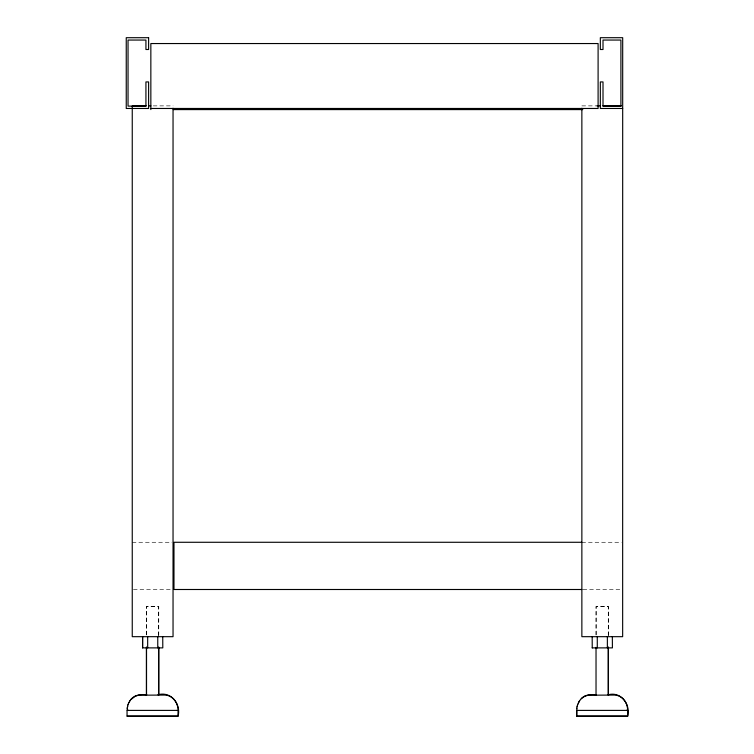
<?xml version="1.0" encoding="UTF-8"?>
<svg xmlns="http://www.w3.org/2000/svg" width="754" height="754" viewBox="0 0 754 754"><rect width="100%" height="100%" fill="white"/><g stroke="black" fill="none" stroke-linecap="round" stroke-linejoin="round"><path stroke-width="0.57" stroke-dasharray="3.77 2.83" d="M153.232 105.88L173.043 105.88M581.862 105.88L597.017 105.88M132.252 542.277L171.874 542.277M581.862 542.277L621.485 542.277M133.42 589.496L171.874 589.496M583.031 589.496L621.485 589.496M608.374 635.415L608.374 606.32L596.141 606.32L596.141 635.415M608.271 635.707L608.271 606.602L596.028 606.602L596.028 635.707M158.764 635.415L158.764 606.32L146.53 606.32L146.53 635.415M158.66 635.707L158.66 606.602L146.417 606.602L146.417 635.707"/><path stroke-width="1.13" d="M576.876 708.119L576.763 716.017L627.752 716.017C630.589 704.227 620.976 691.23 608.167 694.783M127.162 708.402L128.161 704.245M127.605 706.149L127.153 710.117L128.02 710.117M576.772 708.402L577.215 706.149M577.112 706.432L577.771 704.245M128.057 704.538L128.934 702.455M577.668 704.538L579.506 700.786M128.821 702.737L129.895 700.786M578.431 702.737L580.646 699.278M129.782 701.069C133.043 695.018 140.564 693.991 146.738 694.783M130.932 699.561L135.23 696.234L138.576 695.197L164.777 695.065C171.884 695.056 177.313 701.672 177.916 708.402M580.542 699.561C584.011 694.557 590.674 694.33 596.141 694.783M581.843 698.232L584.84 696.234L588.186 695.197L614.387 695.065C621.494 695.056 626.923 701.672 627.526 708.402M146.238 105.88L132.252 105.88L132.252 636.678L173.043 636.678L173.043 108.237M148.566 105.88L150.904 105.88M597.017 105.88L600.514 105.88M602.842 105.88L621.485 105.88M150.847 108.472L598.101 108.472L598.101 43.544L150.847 43.544L150.847 109.594M622.691 108.472L600.335 108.472L600.335 81.932L603.011 81.932L603.011 106.116L620.91 106.116L620.91 40.056L603.011 40.056L603.011 49.5L600.335 49.5L600.335 37.7L622.691 37.7L622.653 636.678L581.862 636.678L581.862 108.237M173.213 109.594L582.795 109.594M581.862 542.277L173.976 542.277L173.976 589.496L581.862 589.496M592.173 647.884L612.408 647.884L612.342 636.678M157.944 694.783C170.932 691.003 181.073 703.906 178.142 716.017L127.153 716.017M177.275 710.117L178.142 710.117M626.885 710.117L627.752 710.117M608.374 647.055L608.374 694.783M608.271 647.347L608.271 695.065M607.366 636.678L607.366 647.884M597.281 636.678L597.281 647.884M596.028 647.347L596.028 695.065M592.173 636.678L592.239 647.884M162.732 636.678L162.798 647.884L142.563 647.884L142.563 636.678M158.764 647.055L158.764 694.783M158.66 647.347L158.66 695.065M157.756 636.678L157.756 647.884M147.671 636.678L147.671 647.884M146.53 647.055L146.53 694.783M146.417 647.347L146.417 695.065M142.629 636.678L142.629 647.884M148.613 37.7L126.248 37.7L126.248 108.472L148.613 108.472L148.613 81.932L145.927 81.932L145.927 106.116L128.039 106.116L128.039 40.056L145.927 40.056L145.927 49.5L148.613 49.5L148.613 37.7M178.029 710.4L127.049 710.4L127.049 716.3L178.029 716.3L178.029 710.4M627.648 710.4L576.659 710.4L576.659 716.3L627.648 716.3L627.648 710.4"/></g></svg>
